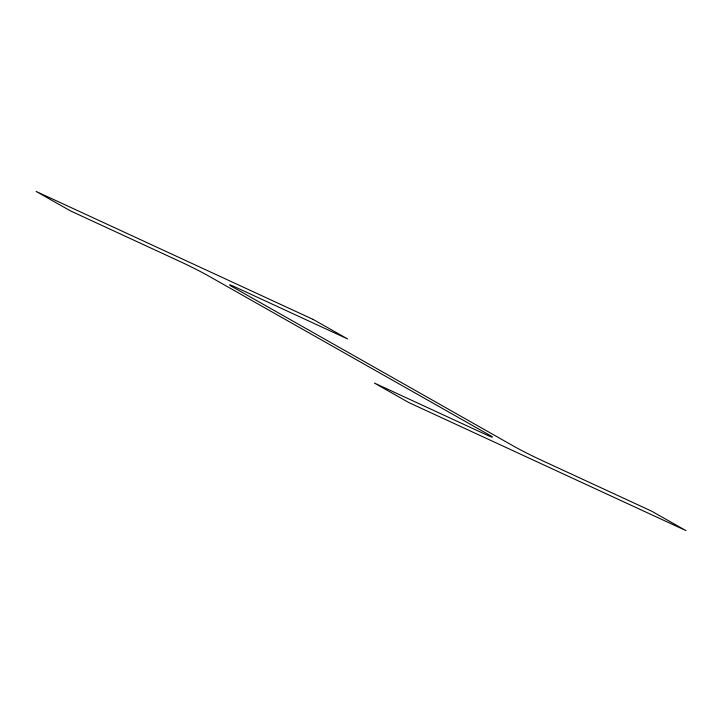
<?xml version="1.0" encoding="UTF-8"?>
<svg xmlns="http://www.w3.org/2000/svg" width="722" height="722" viewBox="0 0 722 722"><rect width="100%" height="100%" fill="white"/><g stroke="black" fill="none" stroke-linecap="round" stroke-linejoin="round"><path stroke-width="1.08" d="M313.14 319.422L36.1 191.42L70.548 210.932L180.699 261.833A21.904 0.875 26.6 0 1 208.135 275.732L488.451 434.527A21.904 0.875 26.6 0 1 484.57 433.958L374.411 383.066L408.86 402.578L685.9 530.58L651.452 511.068L541.301 460.167A21.904 0.875 26.6 0 1 513.865 446.268L233.549 287.473A21.904 0.875 26.6 0 1 237.43 288.042L347.589 338.934L313.14 319.422"/></g></svg>
